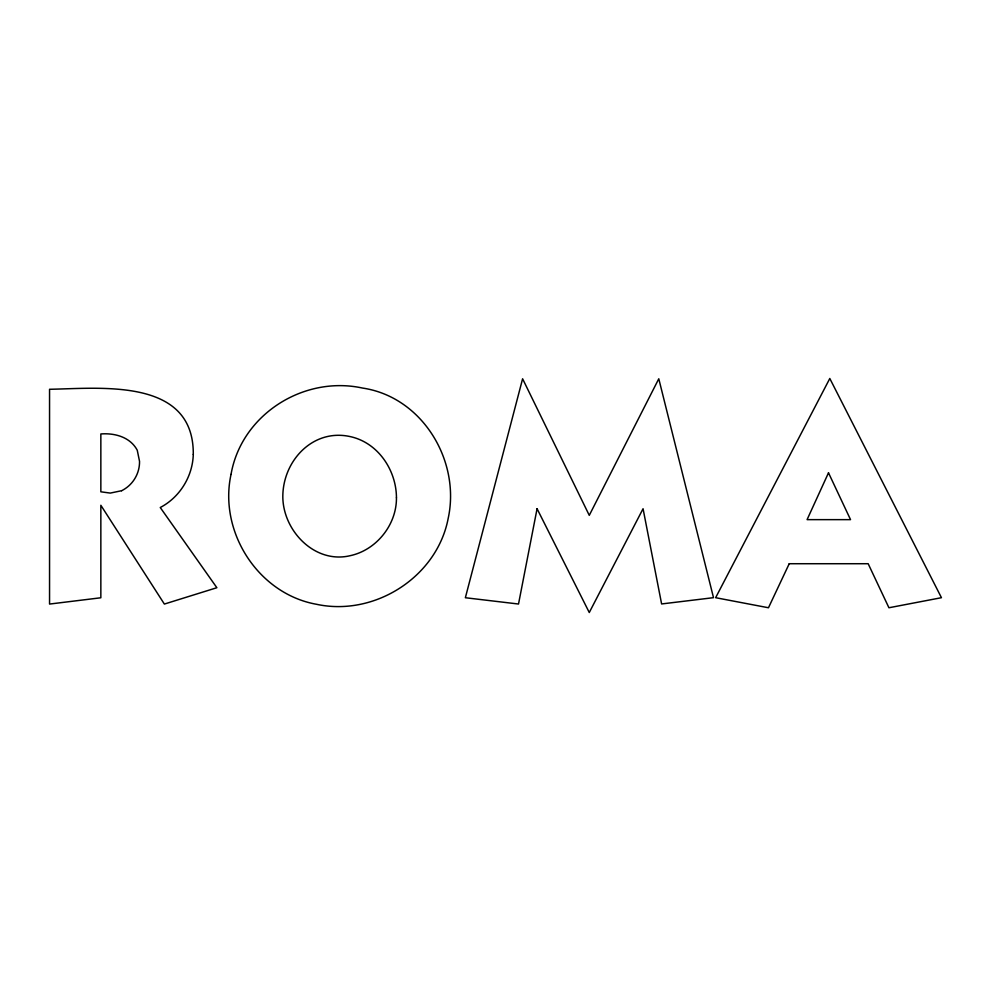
<?xml version="1.0" encoding="UTF-8"?>
<svg xmlns="http://www.w3.org/2000/svg" width="991" height="991" viewBox="0 0 991 991"><rect width="100%" height="100%" fill="white"/><g stroke="black" fill="none" stroke-linecap="round" stroke-linejoin="round"><path stroke-width="1.49" d="M231.027 474.404C218.491 531.857 258.205 593.844 316.451 604.275C374.499 616.836 437.043 577.035 448.192 518.355C460.716 460.753 422.29 396.858 362.495 388.051C303.704 375.255 241.432 414.498 231.027 474.404M396.45 497.73C396.734 524.697 376.444 550.116 350.058 555.716C314.865 564.028 283.215 531.027 282.819 497.098C282.596 460.753 313.181 428.025 350.653 436.697C378.178 442.878 396.35 470.254 396.45 497.73M193.282 454.374C192.663 476.436 179.829 497.271 160.257 507.516L216.868 587.713L164.37 604.064L100.847 505.274L100.847 597.771L49.55 604.064L49.55 389.277C100.562 388.41 193.963 377.373 193.282 454.374M537.072 508.73L518.516 604.027L465.361 597.734L522.604 378.785L589.273 515.345L658.78 378.785L713.508 597.672L661.616 603.953L643.06 508.73L589.273 612.512L537.072 508.73M828.501 472.806L807.083 519.643L850.538 519.643L828.501 472.806M789.232 563.718L768.471 607.756L715.638 597.697L829.801 378.488L941.45 597.697L888.927 607.756L868.166 563.718L789.232 563.718M121.608 490.718L110.286 493.084L100.847 491.809L100.847 433.959C114.807 432.869 130.242 437.068 137.254 450.236L139.533 461.323A32.232 32.232 0 0 1 121.608 490.731"/></g></svg>
